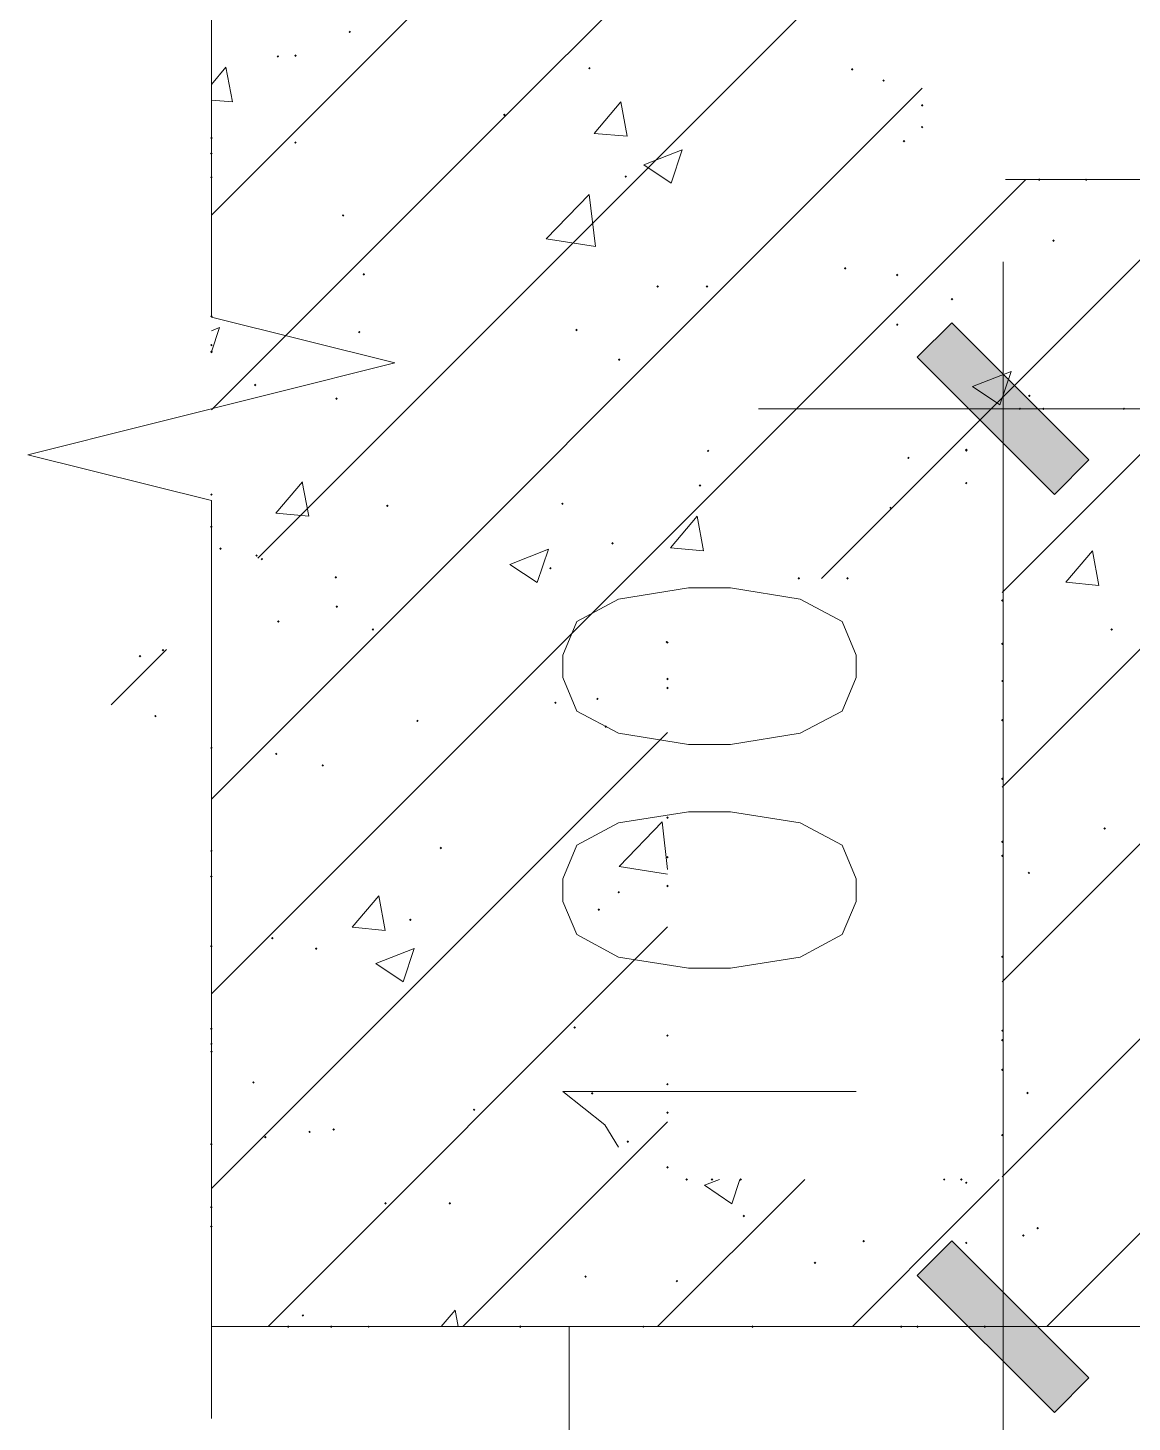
# Model space of a CAD drawing. Header units: millimetres. Extents: x -30643 to 86172, y -19411 to 63186.
# Drawn here: x 40986 to 43204, y -2830 to -29 of the extents above; entities that cross this region are included whole.
import ezdxf

# ---------------------------------------------------------------- set-up
doc = ezdxf.new("R2010")
doc.units = ezdxf.units.MM

msp = doc.modelspace()

# ---------------------------------------------------------------- hatches: boundary and pattern name
h = msp.add_hatch(color=0)
h.dxf.hatch_style = 2
h.paths.add_polyline_path([(41632.3, -39.6), (41629.7, -37), (41632.3, -34.4), (41634.9, -37)])
h = msp.add_hatch(color=0)
h.dxf.hatch_style = 2
h.paths.add_polyline_path([(41488, -88.8), (41485.4, -86.2), (41488, -83.6), (41490.6, -86.2)])
h = msp.add_hatch(color=0)
h.dxf.hatch_style = 2
h.paths.add_polyline_path([(41523.2, -87.4), (41520.6, -84.8), (41523.2, -82.2), (41525.8, -84.8)])
h = msp.add_hatch(color=0)
h.dxf.hatch_style = 2
h.paths.add_polyline_path([(42113.6, -112.8), (42111, -110.2), (42113.6, -107.6), (42116.2, -110.2)])
h = msp.add_hatch(color=0)
h.dxf.hatch_style = 2
h.paths.add_polyline_path([(42641.4, -114.9), (42638.8, -112.3), (42641.4, -109.7), (42644, -112.3)])
h = msp.add_hatch(color=0)
h.dxf.hatch_style = 2
h.paths.add_polyline_path([(42704.7, -137.4), (42702.1, -134.8), (42704.7, -132.2), (42707.3, -134.8)])
h = msp.add_hatch(color=0)
h.dxf.hatch_style = 2
h.paths.add_polyline_path([(42782.1, -187.4), (42779.5, -184.7), (42782.1, -182.1), (42784.7, -184.7)])
h = msp.add_hatch(color=0)
h.dxf.hatch_style = 2
h.paths.add_polyline_path([(41942.6, -206.4), (41940, -203.7), (41942.6, -201.1), (41945.2, -203.7)])
h = msp.add_hatch(color=0)
h.dxf.hatch_style = 2
h.paths.add_polyline_path([(41354.3, -252.8), (41351.7, -250.2), (41354.3, -247.6), (41356.9, -250.2)])
h = msp.add_hatch(color=0)
h.dxf.hatch_style = 2
h.paths.add_polyline_path([(41354.3, -252.8), (41351.7, -250.2), (41354.3, -247.6), (41356.9, -250.2)])
h = msp.add_hatch(color=0)
h.dxf.hatch_style = 2
h.paths.add_polyline_path([(42782.1, -231), (42779.5, -228.4), (42782.1, -225.8), (42784.7, -228.4)])
h = msp.add_hatch(color=0)
h.dxf.hatch_style = 2
h.paths.add_polyline_path([(41354.3, -283.8), (41351.7, -281.2), (41354.3, -278.5), (41356.9, -281.2)])
h = msp.add_hatch(color=0)
h.dxf.hatch_style = 2
h.paths.add_polyline_path([(41354.3, -283.8), (41351.7, -281.2), (41354.3, -278.5), (41356.9, -281.2)])
h = msp.add_hatch(color=0)
h.dxf.hatch_style = 2
h.paths.add_polyline_path([(41354.3, -283.8), (41351.7, -281.2), (41354.3, -278.5), (41356.9, -281.2)])
h = msp.add_hatch(color=0)
h.dxf.hatch_style = 2
h.paths.add_polyline_path([(41523.2, -261.9), (41520.6, -259.3), (41523.2, -256.7), (41525.8, -259.3)])
h = msp.add_hatch(color=0)
h.dxf.hatch_style = 2
h.paths.add_polyline_path([(42745.5, -259.1), (42742.9, -256.5), (42745.5, -253.9), (42748.1, -256.5)])
h = msp.add_hatch(color=0)
h.dxf.hatch_style = 2
h.paths.add_polyline_path([(41354.3, -331.6), (41351.7, -329), (41354.3, -326.4), (41356.9, -329)])
h = msp.add_hatch(color=0)
h.dxf.hatch_style = 2
h.paths.add_polyline_path([(41354.3, -331.6), (41351.7, -329), (41354.3, -326.4), (41356.9, -329)])
h = msp.add_hatch(color=0)
h.dxf.hatch_style = 2
h.paths.add_polyline_path([(42186.8, -330.2), (42184.2, -327.6), (42186.8, -325), (42189.4, -327.6)])
h = msp.add_hatch(color=0)
h.dxf.hatch_style = 2
h.paths.add_polyline_path([(43017.1, -336.5), (43014.5, -333.9), (43017.1, -331.3), (43019.7, -333.9)])
h = msp.add_hatch(color=0)
h.dxf.hatch_style = 2
h.paths.add_polyline_path([(43017.1, -336.5), (43014.5, -333.9), (43017.1, -331.3), (43019.7, -333.9)])
h = msp.add_hatch(color=0)
h.dxf.hatch_style = 2
h.paths.add_polyline_path([(43111.4, -336.5), (43108.8, -333.9), (43111.4, -331.3), (43114, -333.9)])
h = msp.add_hatch(color=0)
h.dxf.hatch_style = 2
h.paths.add_polyline_path([(41618.9, -408.3), (41616.3, -405.7), (41618.9, -403.1), (41621.5, -405.7)])
h = msp.add_hatch(color=0)
h.dxf.hatch_style = 2
h.paths.add_polyline_path([(43046, -459), (43043.4, -456.4), (43046, -453.8), (43048.6, -456.4)])
h = msp.add_hatch(color=0)
h.dxf.hatch_style = 2
h.paths.add_polyline_path([(41660.4, -526.5), (41657.8, -523.9), (41660.4, -521.3), (41663, -523.9)])
h = msp.add_hatch(color=0)
h.dxf.hatch_style = 2
h.paths.add_polyline_path([(42627.3, -514.6), (42624.7, -512), (42627.3, -509.4), (42629.9, -512)])
h = msp.add_hatch(color=0)
h.dxf.hatch_style = 2
h.paths.add_polyline_path([(42732.1, -527.9), (42729.5, -525.3), (42732.1, -522.7), (42734.7, -525.3)])
h = msp.add_hatch(color=0)
h.dxf.hatch_style = 2
h.paths.add_polyline_path([(42250.8, -551.2), (42248.2, -548.6), (42250.8, -545.9), (42253.4, -548.6)])
h = msp.add_hatch(color=0)
h.dxf.hatch_style = 2
h.paths.add_polyline_path([(42350, -551.2), (42347.4, -548.6), (42350, -545.9), (42352.6, -548.6)])
h = msp.add_hatch(color=0)
h.dxf.hatch_style = 2
h.paths.add_polyline_path([(42841.9, -576.5), (42839.3, -573.9), (42841.9, -571.3), (42844.5, -573.9)])
h = msp.add_hatch(color=0)
h.dxf.hatch_style = 2
h.paths.add_polyline_path([(41354.3, -611), (41351.7, -608.4), (41354.3, -605.8), (41356.9, -608.4)])
h = msp.add_hatch(color=0)
h.dxf.hatch_style = 2
h.paths.add_polyline_path([(41354.3, -611), (41351.7, -608.4), (41354.3, -605.8), (41356.9, -608.4)])
h = msp.add_hatch(color=0)
h.dxf.hatch_style = 2
h.paths.add_polyline_path([(41651.3, -642.6), (41648.7, -640), (41651.3, -637.4), (41653.9, -640)])
h = msp.add_hatch(color=0)
h.dxf.hatch_style = 2
h.paths.add_polyline_path([(42087.6, -638.4), (42085, -635.8), (42087.6, -633.2), (42090.2, -635.8)])
h = msp.add_hatch(color=0)
h.dxf.hatch_style = 2
h.paths.add_polyline_path([(42732.1, -627.9), (42729.5, -625.3), (42732.1, -622.6), (42734.7, -625.3)])
h = msp.add_hatch(color=0)
h.dxf.hatch_style = 2
h.paths.add_polyline_path([(43117.1, -896.9), (43048.1, -966.5), (42772.3, -690.7), (42841.9, -621.7)])
h = msp.add_hatch(color=0)
h.dxf.hatch_style = 2
h.paths.add_polyline_path([(41354.3, -668.7), (41351.7, -666.1), (41354.3, -663.5), (41356.9, -666.1)])
h = msp.add_hatch(color=0)
h.dxf.hatch_style = 2
h.paths.add_polyline_path([(41354.3, -668.7), (41351.7, -666.1), (41354.3, -663.5), (41356.9, -666.1)])
h = msp.add_hatch(color=0)
h.dxf.hatch_style = 2
h.paths.add_polyline_path([(41354.3, -668.7), (41351.7, -666.1), (41354.3, -663.5), (41356.9, -666.1)])
h = msp.add_hatch(color=0)
h.dxf.hatch_style = 2
h.paths.add_polyline_path([(41354.3, -682), (41351.7, -679.4), (41354.3, -676.8), (41356.9, -679.4)])
h = msp.add_hatch(color=0)
h.dxf.hatch_style = 2
h.paths.add_polyline_path([(41354.3, -682.7), (41351.7, -680.1), (41354.3, -677.5), (41356.9, -680.1)])
h = msp.add_hatch(color=0)
h.dxf.hatch_style = 2
h.paths.add_polyline_path([(41354.3, -682.7), (41351.7, -680.1), (41354.3, -677.5), (41356.9, -680.1)])
h = msp.add_hatch(color=0)
h.dxf.hatch_style = 2
h.paths.add_polyline_path([(41354.3, -682.7), (41351.7, -680.1), (41354.3, -677.5), (41356.9, -680.1)])
h = msp.add_hatch(color=0)
h.dxf.hatch_style = 2
h.paths.add_polyline_path([(42173.4, -698.2), (42170.8, -695.6), (42173.4, -693), (42176, -695.6)])
h = msp.add_hatch(color=0)
h.dxf.hatch_style = 2
h.paths.add_polyline_path([(41442.3, -748.9), (41439.7, -746.3), (41442.3, -743.7), (41444.9, -746.3)])
h = msp.add_hatch(color=0)
h.dxf.hatch_style = 2
h.paths.add_polyline_path([(41605.6, -776.3), (41602.9, -773.7), (41605.6, -771.1), (41608.2, -773.7)])
h = msp.add_hatch(color=0)
h.dxf.hatch_style = 2
h.paths.add_polyline_path([(42997.4, -770.7), (42994.8, -768.1), (42997.4, -765.5), (43000, -768.1)])
h = msp.add_hatch(color=0)
h.dxf.hatch_style = 2
h.paths.add_polyline_path([(42978.4, -796.7), (42975.8, -794.1), (42978.4, -791.5), (42981, -794.1)])
h = msp.add_hatch(color=0)
h.dxf.hatch_style = 2
h.paths.add_polyline_path([(42978.4, -796.7), (42975.8, -794.1), (42978.4, -791.5), (42981, -794.1)])
h = msp.add_hatch(color=0)
h.dxf.hatch_style = 2
h.paths.add_polyline_path([(42978.4, -796.7), (42975.8, -794.1), (42978.4, -791.5), (42981, -794.1)])
h = msp.add_hatch(color=0)
h.dxf.hatch_style = 2
h.paths.add_polyline_path([(43025.6, -796.7), (43023, -794.1), (43025.6, -791.5), (43028.2, -794.1)])
h = msp.add_hatch(color=0)
h.dxf.hatch_style = 2
h.paths.add_polyline_path([(43025.6, -796.7), (43023, -794.1), (43025.6, -791.5), (43028.2, -794.1)])
h = msp.add_hatch(color=0)
h.dxf.hatch_style = 2
h.paths.add_polyline_path([(43025.6, -796.7), (43023, -794.1), (43025.6, -791.5), (43028.2, -794.1)])
h = msp.add_hatch(color=0)
h.dxf.hatch_style = 2
h.paths.add_polyline_path([(43187.4, -796.7), (43184.8, -794.1), (43187.4, -791.5), (43190, -794.1)])
h = msp.add_hatch(color=0)
h.dxf.hatch_style = 2
h.paths.add_polyline_path([(43187.4, -796.7), (43184.8, -794.1), (43187.4, -791.5), (43190, -794.1)])
h = msp.add_hatch(color=0)
h.dxf.hatch_style = 2
h.paths.add_polyline_path([(43187.4, -796.7), (43184.8, -794.1), (43187.4, -791.5), (43190, -794.1)])
h = msp.add_hatch(color=0)
h.dxf.hatch_style = 2
h.paths.add_polyline_path([(42352.2, -881.2), (42349.6, -878.6), (42352.2, -876), (42354.8, -878.6)])
h = msp.add_hatch(color=0)
h.dxf.hatch_style = 2
h.paths.add_polyline_path([(42754.7, -895.3), (42752.1, -892.7), (42754.7, -890), (42757.3, -892.7)])
h = msp.add_hatch(color=0)
h.dxf.hatch_style = 2
h.paths.add_polyline_path([(42870.8, -879.1), (42868.2, -876.5), (42870.8, -873.9), (42873.4, -876.5)])
h = msp.add_hatch(color=0)
h.dxf.hatch_style = 2
h.paths.add_polyline_path([(42870.8, -879.1), (42868.2, -876.5), (42870.8, -873.9), (42873.4, -876.5)])
h = msp.add_hatch(color=0)
h.dxf.hatch_style = 2
h.paths.add_polyline_path([(42870.8, -879.1), (42868.2, -876.5), (42870.8, -873.9), (42873.4, -876.5)])
h = msp.add_hatch(color=0)
h.dxf.hatch_style = 2
h.paths.add_polyline_path([(42870.8, -880.5), (42868.2, -877.9), (42870.8, -875.3), (42873.4, -877.9)])
h = msp.add_hatch(color=0)
h.dxf.hatch_style = 2
h.paths.add_polyline_path([(42870.8, -880.5), (42868.2, -877.9), (42870.8, -875.3), (42873.4, -877.9)])
h = msp.add_hatch(color=0)
h.dxf.hatch_style = 2
h.paths.add_polyline_path([(42870.8, -880.5), (42868.2, -877.9), (42870.8, -875.3), (42873.4, -877.9)])
h = msp.add_hatch(color=0)
h.dxf.hatch_style = 2
h.paths.add_polyline_path([(42336, -950.8), (42333.4, -948.2), (42336, -945.6), (42338.6, -948.2)])
h = msp.add_hatch(color=0)
h.dxf.hatch_style = 2
h.paths.add_polyline_path([(42870.8, -945.9), (42868.2, -943.3), (42870.8, -940.7), (42873.4, -943.3)])
h = msp.add_hatch(color=0)
h.dxf.hatch_style = 2
h.paths.add_polyline_path([(42870.8, -945.9), (42868.2, -943.3), (42870.8, -940.7), (42873.4, -943.3)])
h = msp.add_hatch(color=0)
h.dxf.hatch_style = 2
h.paths.add_polyline_path([(42870.8, -945.9), (42868.2, -943.3), (42870.8, -940.7), (42873.4, -943.3)])
h = msp.add_hatch(color=0)
h.dxf.hatch_style = 2
h.paths.add_polyline_path([(41354.3, -969.1), (41351.7, -966.5), (41354.3, -963.9), (41356.9, -966.5)])
h = msp.add_hatch(color=0)
h.dxf.hatch_style = 2
h.paths.add_polyline_path([(41354.3, -969.1), (41351.7, -966.5), (41354.3, -963.9), (41356.9, -966.5)])
h = msp.add_hatch(color=0)
h.dxf.hatch_style = 2
h.paths.add_polyline_path([(41707.6, -991.7), (41705, -989.1), (41707.6, -986.5), (41710.2, -989.1)])
h = msp.add_hatch(color=0)
h.dxf.hatch_style = 2
h.paths.add_polyline_path([(42059.4, -987.4), (42056.8, -984.8), (42059.4, -982.2), (42062, -984.8)])
h = msp.add_hatch(color=0)
h.dxf.hatch_style = 2
h.paths.add_polyline_path([(42718.8, -995.9), (42716.2, -993.3), (42718.8, -990.7), (42721.4, -993.3)])
h = msp.add_hatch(color=0)
h.dxf.hatch_style = 2
h.paths.add_polyline_path([(41354.3, -1033.9), (41351.7, -1031.3), (41354.3, -1028.7), (41356.9, -1031.3)])
h = msp.add_hatch(color=0)
h.dxf.hatch_style = 2
h.paths.add_polyline_path([(41354.3, -1033.9), (41351.7, -1031.3), (41354.3, -1028.7), (41356.9, -1031.3)])
h = msp.add_hatch(color=0)
h.dxf.hatch_style = 2
h.paths.add_polyline_path([(41354.3, -1033.9), (41351.7, -1031.3), (41354.3, -1028.7), (41356.9, -1031.3)])
h = msp.add_hatch(color=0)
h.dxf.hatch_style = 2
h.paths.add_polyline_path([(42160.1, -1067), (42157.4, -1064.3), (42160.1, -1061.7), (42162.7, -1064.3)])
h = msp.add_hatch(color=0)
h.dxf.hatch_style = 2
h.paths.add_polyline_path([(41372.6, -1077.5), (41370, -1074.9), (41372.6, -1072.3), (41375.2, -1074.9)])
h = msp.add_hatch(color=0)
h.dxf.hatch_style = 2
h.paths.add_polyline_path([(41372.6, -1077.5), (41370, -1074.9), (41372.6, -1072.3), (41375.2, -1074.9)])
h = msp.add_hatch(color=0)
h.dxf.hatch_style = 2
h.paths.add_polyline_path([(41445.1, -1091.6), (41442.5, -1089), (41445.1, -1086.4), (41447.7, -1089)])
h = msp.add_hatch(color=0)
h.dxf.hatch_style = 2
h.paths.add_polyline_path([(41455.7, -1098.6), (41453.1, -1096), (41455.7, -1093.4), (41458.3, -1096)])
h = msp.add_hatch(color=0)
h.dxf.hatch_style = 2
h.paths.add_polyline_path([(41455.7, -1098.6), (41453.1, -1096), (41455.7, -1093.4), (41458.3, -1096)])
h = msp.add_hatch(color=0)
h.dxf.hatch_style = 2
h.paths.add_polyline_path([(42035.5, -1116.9), (42032.9, -1114.3), (42035.5, -1111.7), (42038.1, -1114.3)])
h = msp.add_hatch(color=0)
h.dxf.hatch_style = 2
h.paths.add_polyline_path([(41604.1, -1135.2), (41601.5, -1132.6), (41604.1, -1130), (41606.7, -1132.6)])
h = msp.add_hatch(color=0)
h.dxf.hatch_style = 2
h.paths.add_polyline_path([(41604.1, -1135.2), (41601.5, -1132.6), (41604.1, -1130), (41606.7, -1132.6)])
h = msp.add_hatch(color=0)
h.dxf.hatch_style = 2
h.paths.add_polyline_path([(41604.1, -1135.2), (41601.5, -1132.6), (41604.1, -1130), (41606.7, -1132.6)])
h = msp.add_hatch(color=0)
h.dxf.hatch_style = 2
h.paths.add_polyline_path([(42534.4, -1137.3), (42531.8, -1134.7), (42534.4, -1132.1), (42537, -1134.7)])
h = msp.add_hatch(color=0)
h.dxf.hatch_style = 2
h.paths.add_polyline_path([(42632.2, -1137.3), (42629.6, -1134.7), (42632.2, -1132.1), (42634.8, -1134.7)])
h = msp.add_hatch(color=0)
h.dxf.hatch_style = 2
h.paths.add_polyline_path([(41606.3, -1194.3), (41603.7, -1191.7), (41606.3, -1189.1), (41608.9, -1191.7)])
h = msp.add_hatch(color=0)
h.dxf.hatch_style = 2
h.paths.add_polyline_path([(42943.2, -1181.7), (42940.6, -1179), (42943.2, -1176.4), (42945.8, -1179)])
h = msp.add_hatch(color=0)
h.dxf.hatch_style = 2
h.paths.add_polyline_path([(42943.2, -1181.7), (42940.6, -1179), (42943.2, -1176.4), (42945.8, -1179)])
h = msp.add_hatch(color=0)
h.dxf.hatch_style = 2
h.paths.add_polyline_path([(41488.7, -1223.9), (41486.1, -1221.3), (41488.7, -1218.7), (41491.3, -1221.3)])
h = msp.add_hatch(color=0)
h.dxf.hatch_style = 2
h.paths.add_polyline_path([(41678.7, -1240.1), (41676.1, -1237.5), (41678.7, -1234.8), (41681.3, -1237.5)])
h = msp.add_hatch(color=0)
h.dxf.hatch_style = 2
h.paths.add_polyline_path([(42269.1, -1265.4), (42266.5, -1262.8), (42269.1, -1260.2), (42271.7, -1262.8)])
h = msp.add_hatch(color=0)
h.dxf.hatch_style = 2
h.paths.add_polyline_path([(43162.8, -1240.1), (43160.2, -1237.5), (43162.8, -1234.8), (43165.4, -1237.5)])
h = msp.add_hatch(color=0)
h.dxf.hatch_style = 2
h.paths.add_polyline_path([(41257.2, -1281.6), (41254.6, -1279), (41257.2, -1276.4), (41259.8, -1279)])
h = msp.add_hatch(color=0)
h.dxf.hatch_style = 2
h.paths.add_polyline_path([(41257.2, -1281.6), (41254.6, -1279), (41257.2, -1276.4), (41259.8, -1279)])
h = msp.add_hatch(color=0)
h.dxf.hatch_style = 2
h.paths.add_polyline_path([(42270.5, -1266.1), (42267.9, -1263.5), (42270.5, -1260.9), (42273.1, -1263.5)])
h = msp.add_hatch(color=0)
h.dxf.hatch_style = 2
h.paths.add_polyline_path([(42943.2, -1268.9), (42940.6, -1266.3), (42943.2, -1263.7), (42945.8, -1266.3)])
h = msp.add_hatch(color=0)
h.dxf.hatch_style = 2
h.paths.add_polyline_path([(42943.2, -1268.9), (42940.6, -1266.3), (42943.2, -1263.7), (42945.8, -1266.3)])
h = msp.add_hatch(color=0)
h.dxf.hatch_style = 2
h.paths.add_polyline_path([(41210.8, -1293.5), (41208.2, -1290.9), (41210.8, -1288.3), (41213.4, -1290.9)])
h = msp.add_hatch(color=0)
h.dxf.hatch_style = 2
h.paths.add_polyline_path([(41210.8, -1293.5), (41208.2, -1290.9), (41210.8, -1288.3), (41213.4, -1290.9)])
h = msp.add_hatch(color=0)
h.dxf.hatch_style = 2
h.paths.add_polyline_path([(42270.5, -1339.3), (42267.9, -1336.7), (42270.5, -1334.1), (42273.1, -1336.7)])
h = msp.add_hatch(color=0)
h.dxf.hatch_style = 2
h.paths.add_polyline_path([(42270.5, -1339.3), (42267.9, -1336.7), (42270.5, -1334.1), (42273.1, -1336.7)])
h = msp.add_hatch(color=0)
h.dxf.hatch_style = 2
h.paths.add_polyline_path([(42943.2, -1343.5), (42940.6, -1340.9), (42943.2, -1338.3), (42945.8, -1340.9)])
h = msp.add_hatch(color=0)
h.dxf.hatch_style = 2
h.paths.add_polyline_path([(42943.2, -1343.5), (42940.6, -1340.9), (42943.2, -1338.3), (42945.8, -1340.9)])
h = msp.add_hatch(color=0)
h.dxf.hatch_style = 2
h.paths.add_polyline_path([(42270.5, -1357.6), (42267.9, -1355), (42270.5, -1352.4), (42273.1, -1355)])
h = msp.add_hatch(color=0)
h.dxf.hatch_style = 2
h.paths.add_polyline_path([(42270.5, -1357.6), (42267.9, -1355), (42270.5, -1352.4), (42273.1, -1355)])
h = msp.add_hatch(color=0)
h.dxf.hatch_style = 2
h.paths.add_polyline_path([(42045.4, -1387.1), (42042.7, -1384.5), (42045.4, -1381.9), (42048, -1384.5)])
h = msp.add_hatch(color=0)
h.dxf.hatch_style = 2
h.paths.add_polyline_path([(42129.8, -1379.4), (42127.2, -1376.8), (42129.8, -1374.2), (42132.4, -1376.8)])
h = msp.add_hatch(color=0)
h.dxf.hatch_style = 2
h.paths.add_polyline_path([(41241.8, -1413.9), (41239.1, -1411.3), (41241.8, -1408.7), (41244.4, -1411.3)])
h = msp.add_hatch(color=0)
h.dxf.hatch_style = 2
h.paths.add_polyline_path([(41241.8, -1413.9), (41239.1, -1411.3), (41241.8, -1408.7), (41244.4, -1411.3)])
h = msp.add_hatch(color=0)
h.dxf.hatch_style = 2
h.paths.add_polyline_path([(41768.1, -1423.7), (41765.5, -1421.1), (41768.1, -1418.5), (41770.7, -1421.1)])
h = msp.add_hatch(color=0)
h.dxf.hatch_style = 2
h.paths.add_polyline_path([(42943.2, -1422.3), (42940.6, -1419.7), (42943.2, -1417.1), (42945.8, -1419.7)])
h = msp.add_hatch(color=0)
h.dxf.hatch_style = 2
h.paths.add_polyline_path([(42943.2, -1422.3), (42940.6, -1419.7), (42943.2, -1417.1), (42945.8, -1419.7)])
h = msp.add_hatch(color=0)
h.dxf.hatch_style = 2
h.paths.add_polyline_path([(42943.2, -1422.3), (42940.6, -1419.7), (42943.2, -1417.1), (42945.8, -1419.7)])
h = msp.add_hatch(color=0)
h.dxf.hatch_style = 2
h.paths.add_polyline_path([(42146.7, -1435), (42144.1, -1432.4), (42146.7, -1429.8), (42149.3, -1432.4)])
h = msp.add_hatch(color=0)
h.dxf.hatch_style = 2
h.paths.add_polyline_path([(41354.3, -1477.9), (41351.7, -1475.3), (41354.3, -1472.7), (41356.9, -1475.3)])
h = msp.add_hatch(color=0)
h.dxf.hatch_style = 2
h.paths.add_polyline_path([(41354.3, -1477.9), (41351.7, -1475.3), (41354.3, -1472.7), (41356.9, -1475.3)])
h = msp.add_hatch(color=0)
h.dxf.hatch_style = 2
h.paths.add_polyline_path([(41484.5, -1489.9), (41481.9, -1487.3), (41484.5, -1484.7), (41487.1, -1487.3)])
h = msp.add_hatch(color=0)
h.dxf.hatch_style = 2
h.paths.add_polyline_path([(41578.1, -1513.1), (41575.5, -1510.5), (41578.1, -1507.9), (41580.7, -1510.5)])
h = msp.add_hatch(color=0)
h.dxf.hatch_style = 2
h.paths.add_polyline_path([(42943.2, -1539.8), (42940.6, -1537.2), (42943.2, -1534.6), (42945.8, -1537.2)])
h = msp.add_hatch(color=0)
h.dxf.hatch_style = 2
h.paths.add_polyline_path([(42943.2, -1539.8), (42940.6, -1537.2), (42943.2, -1534.6), (42945.8, -1537.2)])
h = msp.add_hatch(color=0)
h.dxf.hatch_style = 2
h.paths.add_polyline_path([(42270.5, -1617.9), (42267.9, -1615.3), (42270.5, -1612.7), (42273.1, -1615.3)])
h = msp.add_hatch(color=0)
h.dxf.hatch_style = 2
h.paths.add_polyline_path([(43148.7, -1639.7), (43146.1, -1637.1), (43148.7, -1634.5), (43151.3, -1637.1)])
h = msp.add_hatch(color=0)
h.dxf.hatch_style = 2
h.paths.add_polyline_path([(41354.3, -1684.8), (41351.7, -1682.2), (41354.3, -1679.6), (41356.9, -1682.2)])
h = msp.add_hatch(color=0)
h.dxf.hatch_style = 2
h.paths.add_polyline_path([(41354.3, -1684.8), (41351.7, -1682.2), (41354.3, -1679.6), (41356.9, -1682.2)])
h = msp.add_hatch(color=0)
h.dxf.hatch_style = 2
h.paths.add_polyline_path([(41815.2, -1679.2), (41812.6, -1676.5), (41815.2, -1673.9), (41817.9, -1676.5)])
h = msp.add_hatch(color=0)
h.dxf.hatch_style = 2
h.paths.add_polyline_path([(42943.2, -1666.5), (42940.6, -1663.9), (42943.2, -1661.3), (42945.8, -1663.9)])
h = msp.add_hatch(color=0)
h.dxf.hatch_style = 2
h.paths.add_polyline_path([(42943.2, -1666.5), (42940.6, -1663.9), (42943.2, -1661.3), (42945.8, -1663.9)])
h = msp.add_hatch(color=0)
h.dxf.hatch_style = 2
h.paths.add_polyline_path([(42943.2, -1666.5), (42940.6, -1663.9), (42943.2, -1661.3), (42945.8, -1663.9)])
h = msp.add_hatch(color=0)
h.dxf.hatch_style = 2
h.paths.add_polyline_path([(42270.5, -1697.4), (42267.9, -1694.8), (42270.5, -1692.2), (42273.1, -1694.8)])
h = msp.add_hatch(color=0)
h.dxf.hatch_style = 2
h.paths.add_polyline_path([(42270.5, -1697.4), (42267.9, -1694.8), (42270.5, -1692.2), (42273.1, -1694.8)])
h = msp.add_hatch(color=0)
h.dxf.hatch_style = 2
h.paths.add_polyline_path([(42943.2, -1694.6), (42940.6, -1692), (42943.2, -1689.4), (42945.8, -1692)])
h = msp.add_hatch(color=0)
h.dxf.hatch_style = 2
h.paths.add_polyline_path([(42943.2, -1694.6), (42940.6, -1692), (42943.2, -1689.4), (42945.8, -1692)])
h = msp.add_hatch(color=0)
h.dxf.hatch_style = 2
h.paths.add_polyline_path([(41354.3, -1736.2), (41351.7, -1733.5), (41354.3, -1730.9), (41356.9, -1733.5)])
h = msp.add_hatch(color=0)
h.dxf.hatch_style = 2
h.paths.add_polyline_path([(41354.3, -1736.2), (41351.7, -1733.5), (41354.3, -1730.9), (41356.9, -1733.5)])
h = msp.add_hatch(color=0)
h.dxf.hatch_style = 2
h.paths.add_polyline_path([(41354.3, -1736.2), (41351.7, -1733.5), (41354.3, -1730.9), (41356.9, -1733.5)])
h = msp.add_hatch(color=0)
h.dxf.hatch_style = 2
h.paths.add_polyline_path([(42996.7, -1729.1), (42994.1, -1726.5), (42996.7, -1723.9), (42999.3, -1726.5)])
h = msp.add_hatch(color=0)
h.dxf.hatch_style = 2
h.paths.add_polyline_path([(42172.7, -1767.8), (42170.1, -1765.2), (42172.7, -1762.6), (42175.3, -1765.2)])
h = msp.add_hatch(color=0)
h.dxf.hatch_style = 2
h.paths.add_polyline_path([(42270.5, -1755.1), (42267.9, -1752.5), (42270.5, -1749.9), (42273.1, -1752.5)])
h = msp.add_hatch(color=0)
h.dxf.hatch_style = 2
h.paths.add_polyline_path([(41754, -1823.4), (41751.4, -1820.8), (41754, -1818.2), (41756.6, -1820.8)])
h = msp.add_hatch(color=0)
h.dxf.hatch_style = 2
h.paths.add_polyline_path([(42132.6, -1803), (42130, -1800.4), (42132.6, -1797.8), (42135.2, -1800.4)])
h = msp.add_hatch(color=0)
h.dxf.hatch_style = 2
h.paths.add_polyline_path([(41354.3, -1876.2), (41351.7, -1873.6), (41354.3, -1871), (41356.9, -1873.6)])
h = msp.add_hatch(color=0)
h.dxf.hatch_style = 2
h.paths.add_polyline_path([(41354.3, -1876.2), (41351.7, -1873.6), (41354.3, -1871), (41356.9, -1873.6)])
h = msp.add_hatch(color=0)
h.dxf.hatch_style = 2
h.paths.add_polyline_path([(41476.8, -1860), (41474.2, -1857.4), (41476.8, -1854.8), (41479.4, -1857.4)])
h = msp.add_hatch(color=0)
h.dxf.hatch_style = 2
h.paths.add_polyline_path([(41564.7, -1881.1), (41562.1, -1878.5), (41564.7, -1875.9), (41567.3, -1878.5)])
h = msp.add_hatch(color=0)
h.dxf.hatch_style = 2
h.paths.add_polyline_path([(42943.2, -1897.3), (42940.6, -1894.7), (42943.2, -1892.1), (42945.8, -1894.7)])
h = msp.add_hatch(color=0)
h.dxf.hatch_style = 2
h.paths.add_polyline_path([(42943.2, -1897.3), (42940.6, -1894.7), (42943.2, -1892.1), (42945.8, -1894.7)])
h = msp.add_hatch(color=0)
h.dxf.hatch_style = 2
h.paths.add_polyline_path([(41354.3, -2042.3), (41351.7, -2039.6), (41354.3, -2037), (41356.9, -2039.6)])
h = msp.add_hatch(color=0)
h.dxf.hatch_style = 2
h.paths.add_polyline_path([(41354.3, -2042.3), (41351.7, -2039.6), (41354.3, -2037), (41356.9, -2039.6)])
h = msp.add_hatch(color=0)
h.dxf.hatch_style = 2
h.paths.add_polyline_path([(42084.1, -2039.4), (42081.5, -2036.8), (42084.1, -2034.2), (42086.7, -2036.8)])
h = msp.add_hatch(color=0)
h.dxf.hatch_style = 2
h.paths.add_polyline_path([(42943.2, -2045.8), (42940.6, -2043.2), (42943.2, -2040.6), (42945.8, -2043.2)])
h = msp.add_hatch(color=0)
h.dxf.hatch_style = 2
h.paths.add_polyline_path([(42943.2, -2045.8), (42940.6, -2043.2), (42943.2, -2040.6), (42945.8, -2043.2)])
h = msp.add_hatch(color=0)
h.dxf.hatch_style = 2
h.paths.add_polyline_path([(42943.2, -2045.8), (42940.6, -2043.2), (42943.2, -2040.6), (42945.8, -2043.2)])
h = msp.add_hatch(color=0)
h.dxf.hatch_style = 2
h.paths.add_polyline_path([(41354.3, -2072.5), (41351.7, -2069.9), (41354.3, -2067.3), (41356.9, -2069.9)])
h = msp.add_hatch(color=0)
h.dxf.hatch_style = 2
h.paths.add_polyline_path([(41354.3, -2072.5), (41351.7, -2069.9), (41354.3, -2067.3), (41356.9, -2069.9)])
h = msp.add_hatch(color=0)
h.dxf.hatch_style = 2
h.paths.add_polyline_path([(41354.3, -2072.5), (41351.7, -2069.9), (41354.3, -2067.3), (41356.9, -2069.9)])
h = msp.add_hatch(color=0)
h.dxf.hatch_style = 2
h.paths.add_polyline_path([(42270.5, -2055.6), (42267.9, -2053), (42270.5, -2050.4), (42273.1, -2053)])
h = msp.add_hatch(color=0)
h.dxf.hatch_style = 2
h.paths.add_polyline_path([(42270.5, -2055.6), (42267.9, -2053), (42270.5, -2050.4), (42273.1, -2053)])
h = msp.add_hatch(color=0)
h.dxf.hatch_style = 2
h.paths.add_polyline_path([(42943.2, -2064.8), (42940.6, -2062.2), (42943.2, -2059.6), (42945.8, -2062.2)])
h = msp.add_hatch(color=0)
h.dxf.hatch_style = 2
h.paths.add_polyline_path([(41354.3, -2088), (41351.7, -2085.4), (41354.3, -2082.8), (41356.9, -2085.4)])
h = msp.add_hatch(color=0)
h.dxf.hatch_style = 2
h.paths.add_polyline_path([(41354.3, -2088), (41351.7, -2085.4), (41354.3, -2082.8), (41356.9, -2085.4)])
h = msp.add_hatch(color=0)
h.dxf.hatch_style = 2
h.paths.add_polyline_path([(41354.3, -2088), (41351.7, -2085.4), (41354.3, -2082.8), (41356.9, -2085.4)])
h = msp.add_hatch(color=0)
h.dxf.hatch_style = 2
h.paths.add_polyline_path([(42943.2, -2124.6), (42940.6, -2122), (42943.2, -2119.4), (42945.8, -2122)])
h = msp.add_hatch(color=0)
h.dxf.hatch_style = 2
h.paths.add_polyline_path([(41438.8, -2149.9), (41436.2, -2147.3), (41438.8, -2144.7), (41441.4, -2147.3)])
h = msp.add_hatch(color=0)
h.dxf.hatch_style = 2
h.paths.add_polyline_path([(42270.5, -2153.4), (42267.9, -2150.8), (42270.5, -2148.2), (42273.1, -2150.8)])
h = msp.add_hatch(color=0)
h.dxf.hatch_style = 2
h.paths.add_polyline_path([(42119.2, -2171.7), (42116.6, -2169.1), (42119.2, -2166.5), (42121.8, -2169.1)])
h = msp.add_hatch(color=0)
h.dxf.hatch_style = 2
h.paths.add_polyline_path([(42993.9, -2171), (42991.3, -2168.4), (42993.9, -2165.8), (42996.5, -2168.4)])
h = msp.add_hatch(color=0)
h.dxf.hatch_style = 2
h.paths.add_polyline_path([(41882.1, -2204.8), (41879.5, -2202.2), (41882.1, -2199.6), (41884.7, -2202.2)])
h = msp.add_hatch(color=0)
h.dxf.hatch_style = 2
h.paths.add_polyline_path([(42270.5, -2210.4), (42267.9, -2207.8), (42270.5, -2205.2), (42273.1, -2207.8)])
h = msp.add_hatch(color=0)
h.dxf.hatch_style = 2
h.paths.add_polyline_path([(42270.5, -2210.4), (42267.9, -2207.8), (42270.5, -2205.2), (42273.1, -2207.8)])
h = msp.add_hatch(color=0)
h.dxf.hatch_style = 2
h.paths.add_polyline_path([(41599.9, -2244.2), (41597.3, -2241.6), (41599.9, -2239), (41602.5, -2241.6)])
h = msp.add_hatch(color=0)
h.dxf.hatch_style = 2
h.paths.add_polyline_path([(41462.7, -2259.7), (41460.1, -2257.1), (41462.7, -2254.5), (41465.3, -2257.1)])
h = msp.add_hatch(color=0)
h.dxf.hatch_style = 2
h.paths.add_polyline_path([(41551.4, -2249.1), (41548.8, -2246.5), (41551.4, -2243.9), (41554, -2246.5)])
h = msp.add_hatch(color=0)
h.dxf.hatch_style = 2
h.paths.add_polyline_path([(42191, -2268.8), (42188.4, -2266.2), (42191, -2263.6), (42193.6, -2266.2)])
h = msp.add_hatch(color=0)
h.dxf.hatch_style = 2
h.paths.add_polyline_path([(42943.2, -2255.5), (42940.6, -2252.9), (42943.2, -2250.3), (42945.8, -2252.9)])
h = msp.add_hatch(color=0)
h.dxf.hatch_style = 2
h.paths.add_polyline_path([(42943.2, -2255.5), (42940.6, -2252.9), (42943.2, -2250.3), (42945.8, -2252.9)])
h = msp.add_hatch(color=0)
h.dxf.hatch_style = 2
h.paths.add_polyline_path([(41354.3, -2273.8), (41351.7, -2271.2), (41354.3, -2268.6), (41356.9, -2271.2)])
h = msp.add_hatch(color=0)
h.dxf.hatch_style = 2
h.paths.add_polyline_path([(41354.3, -2273.8), (41351.7, -2271.2), (41354.3, -2268.6), (41356.9, -2271.2)])
h = msp.add_hatch(color=0)
h.dxf.hatch_style = 2
h.paths.add_polyline_path([(41354.3, -2273.8), (41351.7, -2271.2), (41354.3, -2268.6), (41356.9, -2271.2)])
h = msp.add_hatch(color=0)
h.dxf.hatch_style = 2
h.paths.add_polyline_path([(42270.5, -2320.2), (42267.9, -2317.6), (42270.5, -2315), (42273.1, -2317.6)])
h = msp.add_hatch(color=0)
h.dxf.hatch_style = 2
h.paths.add_polyline_path([(42270.5, -2320.2), (42267.9, -2317.6), (42270.5, -2315), (42273.1, -2317.6)])
h = msp.add_hatch(color=0)
h.dxf.hatch_style = 2
h.paths.add_polyline_path([(42309.2, -2344.8), (42306.6, -2342.2), (42309.2, -2339.6), (42311.8, -2342.2)])
h = msp.add_hatch(color=0)
h.dxf.hatch_style = 2
h.paths.add_polyline_path([(42359.9, -2344.8), (42357.3, -2342.2), (42359.9, -2339.6), (42362.5, -2342.2)])
h = msp.add_hatch(color=0)
h.dxf.hatch_style = 2
h.paths.add_polyline_path([(42359.9, -2344.8), (42357.3, -2342.2), (42359.9, -2339.6), (42362.5, -2342.2)])
h = msp.add_hatch(color=0)
h.dxf.hatch_style = 2
h.paths.add_polyline_path([(42417.6, -2344.8), (42415, -2342.2), (42417.6, -2339.6), (42420.2, -2342.2)])
h = msp.add_hatch(color=0)
h.dxf.hatch_style = 2
h.paths.add_polyline_path([(42417.6, -2344.8), (42415, -2342.2), (42417.6, -2339.6), (42420.2, -2342.2)])
h = msp.add_hatch(color=0)
h.dxf.hatch_style = 2
h.paths.add_polyline_path([(42826.4, -2344.8), (42823.8, -2342.2), (42826.4, -2339.6), (42829, -2342.2)])
h = msp.add_hatch(color=0)
h.dxf.hatch_style = 2
h.paths.add_polyline_path([(42860.9, -2344.8), (42858.3, -2342.2), (42860.9, -2339.6), (42863.5, -2342.2)])
h = msp.add_hatch(color=0)
h.dxf.hatch_style = 2
h.paths.add_polyline_path([(42870.8, -2351.2), (42868.2, -2348.6), (42870.8, -2346), (42873.4, -2348.6)])
h = msp.add_hatch(color=0)
h.dxf.hatch_style = 2
h.paths.add_polyline_path([(42870.8, -2351.2), (42868.2, -2348.6), (42870.8, -2346), (42873.4, -2348.6)])
h = msp.add_hatch(color=0)
h.dxf.hatch_style = 2
h.paths.add_polyline_path([(42870.8, -2351.2), (42868.2, -2348.6), (42870.8, -2346), (42873.4, -2348.6)])
h = msp.add_hatch(color=0)
h.dxf.hatch_style = 2
h.paths.add_polyline_path([(41354.3, -2400.4), (41351.7, -2397.8), (41354.3, -2395.2), (41356.9, -2397.8)])
h = msp.add_hatch(color=0)
h.dxf.hatch_style = 2
h.paths.add_polyline_path([(41354.3, -2400.4), (41351.7, -2397.8), (41354.3, -2395.2), (41356.9, -2397.8)])
h = msp.add_hatch(color=0)
h.dxf.hatch_style = 2
h.paths.add_polyline_path([(41704.1, -2392.7), (41701.5, -2390.1), (41704.1, -2387.5), (41706.7, -2390.1)])
h = msp.add_hatch(color=0)
h.dxf.hatch_style = 2
h.paths.add_polyline_path([(41833.5, -2392.7), (41830.9, -2390.1), (41833.5, -2387.5), (41836.1, -2390.1)])
h = msp.add_hatch(color=0)
h.dxf.hatch_style = 2
h.paths.add_polyline_path([(41354.3, -2439.1), (41351.7, -2436.5), (41354.3, -2433.9), (41356.9, -2436.5)])
h = msp.add_hatch(color=0)
h.dxf.hatch_style = 2
h.paths.add_polyline_path([(41354.3, -2439.1), (41351.7, -2436.5), (41354.3, -2433.9), (41356.9, -2436.5)])
h = msp.add_hatch(color=0)
h.dxf.hatch_style = 2
h.paths.add_polyline_path([(42423.9, -2418), (42421.3, -2415.4), (42423.9, -2412.8), (42426.5, -2415.4)])
h = msp.add_hatch(color=0)
h.dxf.hatch_style = 2
h.paths.add_polyline_path([(42664.6, -2468.7), (42662, -2466.1), (42664.6, -2463.5), (42667.2, -2466.1)])
h = msp.add_hatch(color=0)
h.dxf.hatch_style = 2
h.paths.add_polyline_path([(42985.5, -2457.4), (42982.9, -2454.8), (42985.5, -2452.2), (42988.1, -2454.8)])
h = msp.add_hatch(color=0)
h.dxf.hatch_style = 2
h.paths.add_polyline_path([(43014.3, -2442.6), (43011.7, -2440), (43014.3, -2437.4), (43016.9, -2440)])
h = msp.add_hatch(color=0)
h.dxf.hatch_style = 2
h.paths.add_polyline_path([(42772.3, -2535), (42841.9, -2465.4), (43117.1, -2740.5), (43048.1, -2810.2)])
h = msp.add_hatch(color=0)
h.dxf.hatch_style = 2
h.paths.add_polyline_path([(42870.8, -2472.2), (42868.2, -2469.6), (42870.8, -2467), (42873.4, -2469.6)])
h = msp.add_hatch(color=0)
h.dxf.hatch_style = 2
h.paths.add_polyline_path([(42870.8, -2472.2), (42868.2, -2469.6), (42870.8, -2467), (42873.4, -2469.6)])
h = msp.add_hatch(color=0)
h.dxf.hatch_style = 2
h.paths.add_polyline_path([(42870.8, -2472.2), (42868.2, -2469.6), (42870.8, -2467), (42873.4, -2469.6)])
h = msp.add_hatch(color=0)
h.dxf.hatch_style = 2
h.paths.add_polyline_path([(42566.8, -2512.3), (42564.2, -2509.7), (42566.8, -2507.1), (42569.4, -2509.7)])
h = msp.add_hatch(color=0)
h.dxf.hatch_style = 2
h.paths.add_polyline_path([(42105.9, -2539.8), (42103.3, -2537.1), (42105.9, -2534.5), (42108.5, -2537.1)])
h = msp.add_hatch(color=0)
h.dxf.hatch_style = 2
h.paths.add_polyline_path([(42289.5, -2548.9), (42286.9, -2546.3), (42289.5, -2543.7), (42292.1, -2546.3)])
h = msp.add_hatch(color=0)
h.dxf.hatch_style = 2
h.paths.add_polyline_path([(41538, -2617.9), (41535.4, -2615.3), (41538, -2612.7), (41540.6, -2615.3)])
h = msp.add_hatch(color=0)
h.dxf.hatch_style = 2
h.paths.add_polyline_path([(41508.4, -2640.4), (41505.8, -2637.8), (41508.4, -2635.2), (41511, -2637.8)])
h = msp.add_hatch(color=0)
h.dxf.hatch_style = 2
h.paths.add_polyline_path([(41508.4, -2640.4), (41505.8, -2637.8), (41508.4, -2635.2), (41511, -2637.8)])
h = msp.add_hatch(color=0)
h.dxf.hatch_style = 2
h.paths.add_polyline_path([(41595, -2640.4), (41592.4, -2637.8), (41595, -2635.2), (41597.6, -2637.8)])
h = msp.add_hatch(color=0)
h.dxf.hatch_style = 2
h.paths.add_polyline_path([(41595, -2640.4), (41592.4, -2637.8), (41595, -2635.2), (41597.6, -2637.8)])
h = msp.add_hatch(color=0)
h.dxf.hatch_style = 2
h.paths.add_polyline_path([(41670.3, -2640.4), (41667.7, -2637.8), (41670.3, -2635.2), (41672.9, -2637.8)])
h = msp.add_hatch(color=0)
h.dxf.hatch_style = 2
h.paths.add_polyline_path([(41974.3, -2640.4), (41971.7, -2637.8), (41974.3, -2635.2), (41976.9, -2637.8)])
h = msp.add_hatch(color=0)
h.dxf.hatch_style = 2
h.paths.add_polyline_path([(41975, -2640.4), (41972.4, -2637.8), (41975, -2635.2), (41977.6, -2637.8)])
h = msp.add_hatch(color=0)
h.dxf.hatch_style = 2
h.paths.add_polyline_path([(41975, -2640.4), (41972.4, -2637.8), (41975, -2635.2), (41977.6, -2637.8)])
h = msp.add_hatch(color=0)
h.dxf.hatch_style = 2
h.paths.add_polyline_path([(41975, -2640.4), (41972.4, -2637.8), (41975, -2635.2), (41977.6, -2637.8)])
h = msp.add_hatch(color=0)
h.dxf.hatch_style = 2
h.paths.add_polyline_path([(42222, -2640.4), (42219.4, -2637.8), (42222, -2635.2), (42224.6, -2637.8)])
h = msp.add_hatch(color=0)
h.dxf.hatch_style = 2
h.paths.add_polyline_path([(42441.5, -2640.4), (42438.9, -2637.8), (42441.5, -2635.2), (42444.1, -2637.8)])
h = msp.add_hatch(color=0)
h.dxf.hatch_style = 2
h.paths.add_polyline_path([(42739.9, -2640.4), (42737.3, -2637.8), (42739.9, -2635.2), (42742.5, -2637.8)])
h = msp.add_hatch(color=0)
h.dxf.hatch_style = 2
h.paths.add_polyline_path([(42773, -2640.4), (42770.4, -2637.8), (42773, -2635.2), (42775.6, -2637.8)])
h = msp.add_hatch(color=0)
h.dxf.hatch_style = 2
h.paths.add_polyline_path([(42908.1, -2640.4), (42905.5, -2637.8), (42908.1, -2635.2), (42910.7, -2637.8)])
h = msp.add_hatch(color=0)
h.dxf.hatch_style = 2
h.paths.add_polyline_path([(42908.1, -2640.4), (42905.5, -2637.8), (42908.1, -2635.2), (42910.7, -2637.8)])

# ---------------------------------------------------------------- linework, layer by layer
at = {"color": 0, "lineweight": 0}
for points in [[(41354.3, -2822.1), (41354.3, -978.5), (40985.6, -886.3), (41723.1, -702), (41354.3, -609.8), (41354.3, 1233.9)], [(41354.3, -405), (42809.5, 1049.5)], [(41354.3, -796.2), (42782.1, 631.5)], [(41447.9, -1093.9), (42782.1, 241)], [(41354.3, -142.5), (41383.2, -108)], [(41396.6, -177.7), (41383.2, -108)], [(41354.3, -1578), (42782.1, -150.3)], [(41354.3, -174.2), (41396.6, -177.7)], [(42123.5, -241), (42176.9, -177.7)], [(42189.6, -246.7), (42176.9, -177.7)], [(42123.5, -241), (42189.6, -246.7)], [(42222.7, -304.4), (42300.1, -274.1)], [(42277.6, -341), (42300.1, -274.1)], [(42222.7, -304.4), (42277.6, -341)], [(41354.3, -1969.3), (42989.7, -333.9)], [(42920.7, -794.1), (43380.9, -333.9)], [(44133.2, -333.2), (42949.6, -333.2)], [(42027.1, -452.9), (42112.9, -363.5)], [(42125.6, -468.3), (42112.9, -363.5)], [(42027.1, -452.9), (42125.6, -468.3)], [(42944.7, -1089), (42944.7, -498.6)], [(41354.3, -637.2), (41370.5, -630.9)], [(41354.3, -679.4), (41370.5, -630.9)], [(42883.4, -749.1), (42960.8, -719.5)], [(42938.3, -786.4), (42960.8, -719.5)], [(42883.4, -749.1), (42938.3, -786.4)], [(44321, -794.1), (42453.5, -794.1)], [(42870.8, -844.1), (42920.7, -794.1)], [(42943.2, -1162.9), (43312, -794.1)], [(42943.2, -1554.1), (43703.2, -794.1)], [(42943.2, -1945.4), (44094.5, -794.1)], [(42944.7, -2635.7), (42944.7, -795.5)], [(42580.1, -1134.7), (42870.8, -844.1)], [(41483.8, -1003.8), (41537.3, -940.5)], [(41550, -1009.5), (41536.6, -940.5)], [(41483.8, -1003.8), (41550, -1009.5)], [(42276.9, -1073.5), (42330.3, -1009.5)], [(42343, -1079.1), (42330.3, -1009.5)], [(41953.9, -1106.6), (42031.3, -1076.3)], [(42008.8, -1143.2), (42031.3, -1076.3)], [(42276.9, -1073.5), (42343, -1079.1)], [(43070.6, -1142.5), (43124.1, -1079.1)], [(43136.8, -1148.8), (43124.1, -1079.1)], [(41953.9, -1106.6), (42008.8, -1143.2)], [(42943.2, -2336.6), (44178.2, -1101.6)], [(43070.6, -1142.5), (43136.8, -1148.8)], [(41153.1, -1388.7), (41264.3, -1277.6)], [(41354.3, -2360.5), (42270.5, -1444.3)], [(42173.4, -1713.8), (42260, -1623.8)], [(42270.5, -1719.5), (42260, -1623.8)], [(43032.6, -2637.8), (43999.5, -1670.9)], [(42173.4, -1713.8), (42270.5, -1728.6)], [(41637.2, -1835.6), (41690.7, -1772.2)], [(41703.4, -1841.9), (41690.7, -1772.2)], [(41468.3, -2637.8), (42270.5, -1834.9)], [(41637.2, -1835.6), (41703.4, -1841.9)], [(41684.4, -1908.1), (41761.8, -1878.5)], [(41739.3, -1945.4), (41761.8, -1878.5)], [(41684.4, -1908.1), (41739.3, -1945.4)], [(42172, -2277.5), (42144.6, -2232.5), (42060.1, -2165.6), (42649.8, -2165.6)], [(41859.6, -2637.8), (42270.5, -2226.1)], [(42250.8, -2637.8), (42546.4, -2342.2)], [(42345.1, -2353.5), (42374.7, -2342.2)], [(42400, -2390.8), (42416.2, -2342.2)], [(42870.8, -2408.4), (42936.9, -2342.2)], [(42944.7, -2342.9), (42944.7, -2932.6)], [(42345.1, -2353.5), (42400, -2390.8)], [(42642.1, -2637.8), (42870.8, -2408.4)], [(41816, -2637.8), (41844.1, -2604.7)], [(41849.7, -2637.8), (41844.1, -2604.7)], [(41354.3, -2637.8), (49382.6, -2637.8)], [(42072.8, -3574.4), (42072.8, -2637.8)], [(44321, -2637.8), (42453.5, -2637.8)]]:
    msp.add_lwpolyline(points, dxfattribs=at)
for points in [[(43117.1, -896.9), (43048.1, -966.5), (42772.3, -690.7), (42841.9, -621.7)], [(42060.1, -1333.9), (42088.3, -1401.4), (42172, -1445.7), (42312.7, -1468.3), (42397.2, -1468.3), (42537.2, -1445.7), (42621.7, -1401.4), (42649.8, -1333.9), (42649.8, -1288.8), (42621.7, -1221.3), (42537.2, -1176.2), (42397.2, -1153.7), (42312.7, -1153.7), (42172, -1176.2), (42088.3, -1221.3), (42060.1, -1288.8)], [(42060.1, -1783.5), (42088.3, -1850.4), (42172, -1895.4), (42312.7, -1917.9), (42397.2, -1917.9), (42537.2, -1895.4), (42621.7, -1850.4), (42649.8, -1783.5), (42649.8, -1738.5), (42621.7, -1670.9), (42537.2, -1625.9), (42397.2, -1603.4), (42312.7, -1603.4), (42172, -1625.9), (42088.3, -1670.9), (42060.1, -1738.5)], [(42772.3, -2535), (42841.9, -2465.4), (43117.1, -2740.5), (43048.1, -2810.2)]]:
    msp.add_lwpolyline(points, close=True, dxfattribs=at)

doc.saveas('drawing.dxf')
